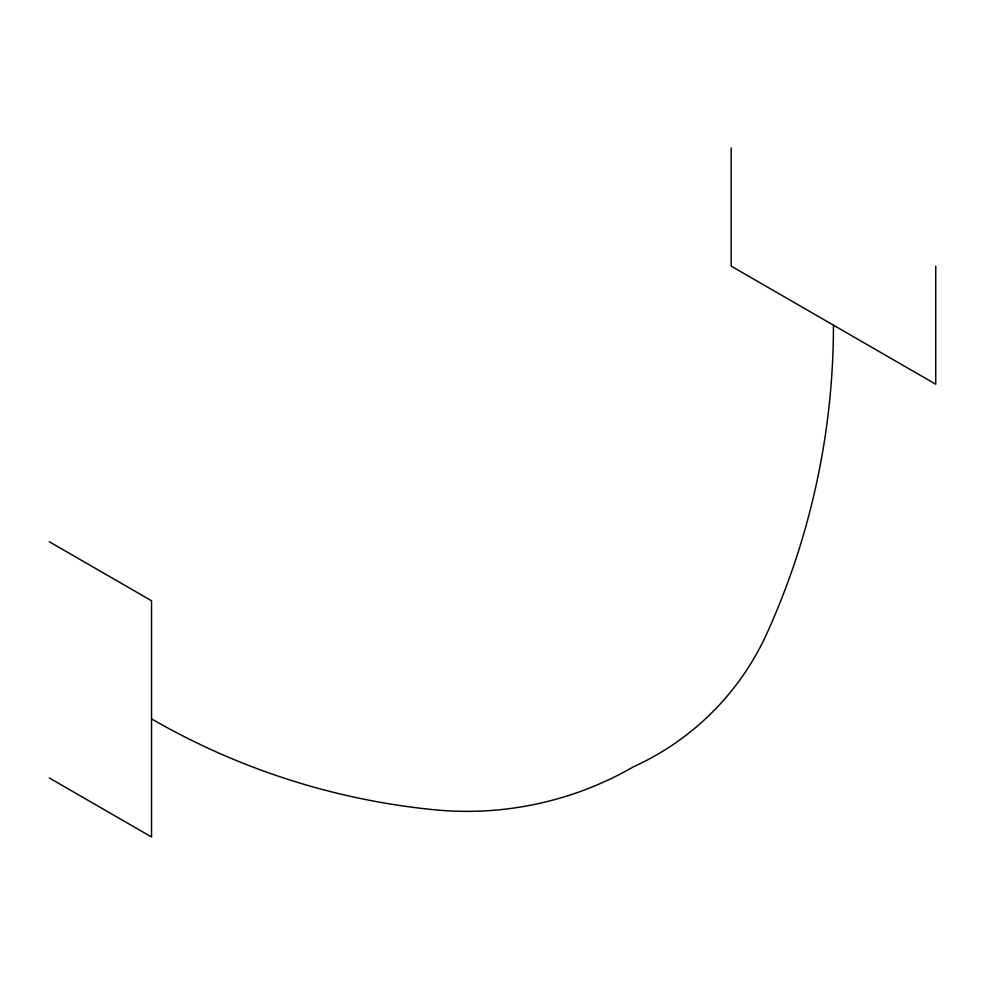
<?xml version="1.0" encoding="UTF-8"?>
<svg xmlns="http://www.w3.org/2000/svg" width="985" height="985" viewBox="0 0 985 985"><rect width="100%" height="100%" fill="white"/><g stroke="black" fill="none" stroke-linecap="round" stroke-linejoin="round"><path stroke-width="1.48" d="M49.25 541.713L151.542 600.764L151.542 836.991L49.25 777.941M935.75 266.122L935.75 384.236L731.178 266.122L731.178 148.009M833.458 325.173A747.147 747.147 0 0 1 767.032 633.146A267.908 267.908 0 0 1 633.737 766.65A333.681 333.681 0 0 1 434.003 809.732A703.647 703.647 0 0 1 151.542 718.878"/></g></svg>
